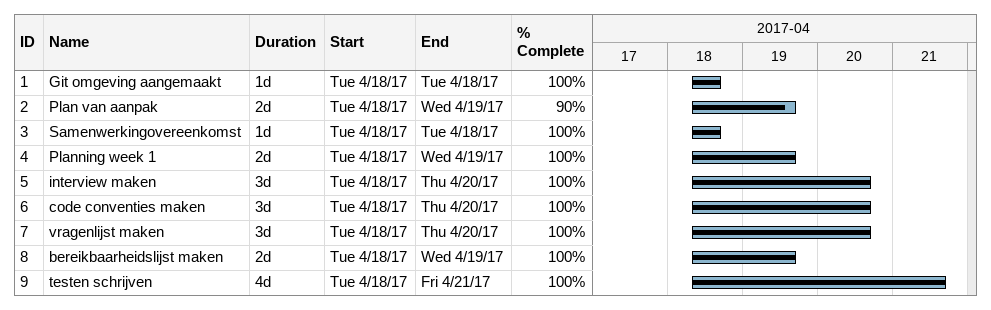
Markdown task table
| ID | Task | Duration | Start | Finish | % complete |
|---|---|---|---|---|---|
| 1 | Git omgeving aangemaakt | 1d | 2017-04-18 | 2017-04-18 | 100 |
| 2 | Plan van aanpak | 2d | 2017-04-18 | 2017-04-19 | 90 |
| 3 | Samenwerkingovereenkomst | 1d | 2017-04-18 | 2017-04-18 | 100 |
| 4 | Planning week 1 | 2d | 2017-04-18 | 2017-04-19 | 100 |
| 5 | interview maken | 3d | 2017-04-18 | 2017-04-20 | 100 |
| 6 | code conventies maken | 3d | 2017-04-18 | 2017-04-20 | 100 |
| 7 | vragenlijst maken | 3d | 2017-04-18 | 2017-04-20 | 100 |
| 8 | bereikbaarheidslijst maken | 2d | 2017-04-18 | 2017-04-19 | 100 |
| 9 | testen schrijven | 4d | 2017-04-18 | 2017-04-21 | 100 |
